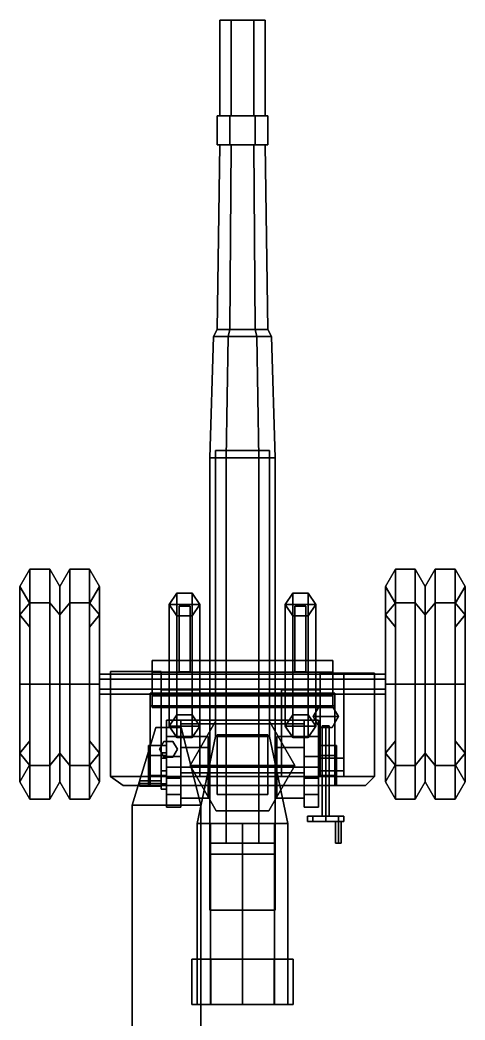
# Model space of a CAD drawing. Header units: millimetres. Extents: x -1.23 to 7, y -4.76 to 3.89.
# Drawn here: x -1.23 to 1.23, y -1.64 to 3.89 of the extents above; entities that cross this region are included whole.
import ezdxf

# ---------------------------------------------------------------- set-up
doc = ezdxf.new("R2010")
doc.units = ezdxf.units.MM
for name, color, linetype in [('gun', 1, 'Continuous'), ('shield', 4, 'Continuous'), ('sleeve', 5, 'Continuous'), ('support', 6, 'Continuous'), ('turret', 3, 'Continuous'), ('wheels', 2, 'Continuous')]:
    doc.layers.add(name, color=color, linetype=linetype)

msp = doc.modelspace()

# ---------------------------------------------------------------- linework, layer by layer
for points in [[(-0.3625, 0.7222, 0.9754), (-0.405, 0.6596, 0.9368), (-0.405, -0.0129, 2.0259), (-0.3625, 0.0498, 2.0646)], [(-0.3625, 0.7222, 0.9754), (-0.2775, 0.7222, 0.9754), (-0.235, 0.6596, 0.9368), (-0.405, 0.6596, 0.9368)], [(-0.2775, 0.7222, 0.9754), (-0.3625, 0.7222, 0.9754), (-0.3625, 0.0498, 2.0646), (-0.2775, 0.0498, 2.0646)], [(-0.235, 0.6596, 0.9368), (-0.2775, 0.7222, 0.9754), (-0.2775, 0.0498, 2.0646), (-0.235, -0.0129, 2.0259)], [(0.2775, 0.7222, 0.9754), (0.235, 0.6596, 0.9368), (0.235, -0.0129, 2.0259), (0.2775, 0.0498, 2.0646)], [(0.2775, 0.7222, 0.9754), (0.3625, 0.7222, 0.9754), (0.405, 0.6596, 0.9368), (0.235, 0.6596, 0.9368)], [(0.3625, 0.7222, 0.9754), (0.2775, 0.7222, 0.9754), (0.2775, 0.0498, 2.0646), (0.3625, 0.0498, 2.0646)], [(0.405, 0.6596, 0.9368), (0.3625, 0.7222, 0.9754), (0.3625, 0.0498, 2.0646), (0.405, -0.0129, 2.0259)], [(-0.405, 0.6596, 0.9368), (-0.3625, 0.5969, 0.8981), (-0.3625, -0.0755, 1.9873), (-0.405, -0.0129, 2.0259)], [(-0.405, 0.6596, 0.9368), (-0.235, 0.6596, 0.9368), (-0.2775, 0.5969, 0.8981), (-0.3625, 0.5969, 0.8981)], [(-0.29, 0.65, 0.93), (-0.29, 0.65, 0.83), (-0.35, 0.65, 0.83), (-0.35, 0.65, 0.93)], [(-0.35, 0.65, 0.83), (-0.35, 0.35, 0.65), (-0.35, 0.29, 0.76), (-0.35, 0.65, 0.93)], [(-0.29, 0.65, 0.83), (-0.29, 0.35, 0.65), (-0.35, 0.35, 0.65), (-0.35, 0.65, 0.83)], [(-0.35, 0.65, 0.93), (-0.35, 0.29, 0.76), (-0.29, 0.29, 0.76), (-0.29, 0.65, 0.93)], [(-0.29, 0.29, 0.76), (-0.29, 0.35, 0.65), (-0.29, 0.65, 0.83), (-0.29, 0.65, 0.93)], [(-0.2775, 0.5969, 0.8981), (-0.235, 0.6596, 0.9368), (-0.235, -0.0129, 2.0259), (-0.2775, -0.0755, 1.9873)], [(0.235, 0.6596, 0.9368), (0.2775, 0.5969, 0.8981), (0.2775, -0.0755, 1.9873), (0.235, -0.0129, 2.0259)], [(0.235, 0.6596, 0.9368), (0.405, 0.6596, 0.9368), (0.3625, 0.5969, 0.8981), (0.2775, 0.5969, 0.8981)], [(0.29, 0.65, 0.93), (0.29, 0.29, 0.76), (0.35, 0.29, 0.76), (0.35, 0.65, 0.93)], [(0.35, 0.65, 0.93), (0.35, 0.65, 0.83), (0.29, 0.65, 0.83), (0.29, 0.65, 0.93)], [(0.29, 0.65, 0.83), (0.29, 0.35, 0.65), (0.29, 0.29, 0.76), (0.29, 0.65, 0.93)], [(0.35, 0.65, 0.83), (0.35, 0.35, 0.65), (0.29, 0.35, 0.65), (0.29, 0.65, 0.83)], [(0.35, 0.29, 0.76), (0.35, 0.35, 0.65), (0.35, 0.65, 0.83), (0.35, 0.65, 0.93)], [(0.3625, 0.5969, 0.8981), (0.405, 0.6596, 0.9368), (0.405, -0.0129, 2.0259), (0.3625, -0.0755, 1.9873)], [(-0.3625, 0.5969, 0.8981), (-0.2775, 0.5969, 0.8981), (-0.2775, -0.0755, 1.9873), (-0.3625, -0.0755, 1.9873)], [(0.2775, 0.5969, 0.8981), (0.3625, 0.5969, 0.8981), (0.3625, -0.0755, 1.9873), (0.2775, -0.0755, 1.9873)], [(0.5, 0.285, 0.7626), (0.5, 0.35, 0.65), (-0.5, 0.35, 0.65), (-0.5, 0.285, 0.7626)], [(0.5, 0.35, 0.65), (0.5, 0.285, 0.5374), (-0.5, 0.285, 0.5374), (-0.5, 0.35, 0.65)], [(-0.5, 0.155, 0.7626), (-0.5, 0.285, 0.7626), (-0.5, 0.35, 0.65), (-0.5, 0.09, 0.65)], [(-0.5, 0.09, 0.65), (-0.5, 0.35, 0.65), (-0.5, 0.285, 0.5374), (-0.5, 0.155, 0.5374)], [(0.5, 0.09, 0.65), (0.5, 0.35, 0.65), (0.5, 0.285, 0.7626), (0.5, 0.155, 0.7626)], [(0.5, 0.155, 0.5374), (0.5, 0.285, 0.5374), (0.5, 0.35, 0.65), (0.5, 0.09, 0.65)], [(0.5, 0.155, 0.7626), (0.5, 0.285, 0.7626), (-0.5, 0.285, 0.7626), (-0.5, 0.155, 0.7626)], [(0.5, 0.285, 0.5374), (0.5, 0.155, 0.5374), (-0.5, 0.155, 0.5374), (-0.5, 0.285, 0.5374)], [(-0.51, 0.17, 0.51), (-0.51, -0.34, 0.51), (-0.51, -0.34, 0.64), (-0.51, 0.1, 0.64)], [(0.51, 0.1, 0.64), (0.51, 0.17, 0.51), (-0.51, 0.17, 0.51), (-0.51, 0.1, 0.64)], [(0.51, 0.17, 0.51), (0.51, -0.34, 0.51), (-0.51, -0.34, 0.51), (-0.51, 0.17, 0.51)], [(0.51, -0.34, 0.64), (0.51, -0.34, 0.51), (0.51, 0.17, 0.51), (0.51, 0.1, 0.64)], [(0.5, 0.09, 0.65), (0.5, 0.155, 0.7626), (-0.5, 0.155, 0.7626), (-0.5, 0.09, 0.65)], [(0.5, 0.155, 0.5374), (0.5, 0.09, 0.65), (-0.5, 0.09, 0.65), (-0.5, 0.155, 0.5374)], [(-0.51, 0.1, 0.64), (-0.51, -0.34, 0.64), (0.51, -0.34, 0.64), (0.51, 0.1, 0.64)], [(0.425, 0.1006, 0.64), (0.39, 0.04, 0.64), (0.39, 0.04, 1.22), (0.425, 0.1006, 1.22)], [(0.39, 0.04, 1.22), (0.53, 0.04, 1.22), (0.495, 0.1006, 1.22), (0.425, 0.1006, 1.22)], [(0.495, 0.1006, 0.64), (0.425, 0.1006, 0.64), (0.425, 0.1006, 1.22), (0.495, 0.1006, 1.22)], [(0.53, 0.04, 0.64), (0.495, 0.1006, 0.64), (0.495, 0.1006, 1.22), (0.53, 0.04, 1.22)], [(0.53, 0.04, 0.64), (0.51, 0.0746, 0.64), (0.51, 0.0054, 0.64)], [(-0.405, -0.0129, 2.0259), (-0.235, -0.0129, 2.0259), (-0.2775, 0.0498, 2.0646), (-0.3625, 0.0498, 2.0646)], [(0.235, -0.0129, 2.0259), (0.405, -0.0129, 2.0259), (0.3625, 0.0498, 2.0646), (0.2775, 0.0498, 2.0646)], [(0.39, 0.04, 0.64), (0.425, -0.0206, 0.64), (0.425, -0.0206, 1.22), (0.39, 0.04, 1.22)], [(0.425, -0.0206, 1.22), (0.495, -0.0206, 1.22), (0.53, 0.04, 1.22), (0.39, 0.04, 1.22)], [(0.495, -0.0206, 0.64), (0.53, 0.04, 0.64), (0.53, 0.04, 1.22), (0.495, -0.0206, 1.22)], [(-0.3625, -0.0755, 1.9873), (-0.2775, -0.0755, 1.9873), (-0.235, -0.0129, 2.0259), (-0.405, -0.0129, 2.0259)], [(0.2775, -0.0755, 1.9873), (0.3625, -0.0755, 1.9873), (0.405, -0.0129, 2.0259), (0.235, -0.0129, 2.0259)], [(0.425, -0.0206, 0.64), (0.495, -0.0206, 0.64), (0.495, -0.0206, 1.22), (0.425, -0.0206, 1.22)], [(0.46, -0.01, 1.17), (0.44, -0.01, 1.15), (0.44, -0.51, 1.15), (0.46, -0.51, 1.17)], [(0.44, -0.01, 1.15), (0.46, -0.01, 1.13), (0.46, -0.51, 1.13), (0.44, -0.51, 1.15)], [(0.48, -0.01, 1.15), (0.46, -0.01, 1.17), (0.46, -0.51, 1.17), (0.48, -0.51, 1.15)], [(0.46, -0.01, 1.13), (0.48, -0.01, 1.15), (0.48, -0.51, 1.15), (0.46, -0.51, 1.13)], [(0.14, -0.06, 0.8), (0.14, -0.06, 0.64), (-0.14, -0.06, 0.64), (-0.14, -0.06, 0.8)], [(-0.14, -0.06, 0.64), (-0.14, -0.39, 0.64), (-0.14, -0.39, 0.8), (-0.14, -0.06, 0.8)], [(0.14, -0.06, 0.64), (0.14, -0.39, 0.64), (-0.14, -0.39, 0.64), (-0.14, -0.06, 0.64)], [(-0.14, -0.06, 0.8), (-0.14, -0.39, 0.8), (0.14, -0.39, 0.8), (0.14, -0.06, 0.8)], [(0.14, -0.39, 0.8), (0.14, -0.39, 0.64), (0.14, -0.06, 0.64), (0.14, -0.06, 0.8)], [(-0.42, -0.1893, 1.2207), (-0.42, -0.16, 1.15), (-0.45, -0.16, 1.15), (-0.45, -0.1893, 1.2207)], [(-0.42, -0.16, 1.15), (-0.42, -0.1893, 1.0793), (-0.45, -0.1893, 1.0793), (-0.45, -0.16, 1.15)], [(-0.45, -0.26, 1.25), (-0.45, -0.1893, 1.2207), (-0.45, -0.16, 1.15), (-0.45, -0.3307, 1.2207)], [(-0.45, -0.3307, 1.2207), (-0.45, -0.16, 1.15), (-0.45, -0.1893, 1.0793), (-0.45, -0.36, 1.15)], [(-0.42, -0.26, 1.25), (-0.42, -0.1893, 1.2207), (-0.45, -0.1893, 1.2207), (-0.45, -0.26, 1.25)], [(-0.42, -0.1893, 1.0793), (-0.42, -0.26, 1.05), (-0.45, -0.26, 1.05), (-0.45, -0.1893, 1.0793)], [(-0.45, -0.36, 1.15), (-0.45, -0.1893, 1.0793), (-0.45, -0.26, 1.05), (-0.45, -0.3307, 1.0793)], [(-0.42, -0.3307, 1.2207), (-0.42, -0.26, 1.25), (-0.45, -0.26, 1.25), (-0.45, -0.3307, 1.2207)], [(-0.42, -0.26, 1.05), (-0.42, -0.3307, 1.0793), (-0.45, -0.3307, 1.0793), (-0.45, -0.26, 1.05)], [(-0.45, -0.33, 1.165), (-0.45, -0.315, 1.15), (-0.57, -0.315, 1.15), (-0.57, -0.33, 1.165)], [(-0.45, -0.315, 1.15), (-0.45, -0.33, 1.135), (-0.57, -0.33, 1.135), (-0.57, -0.315, 1.15)], [(-0.57, -0.345, 1.15), (-0.57, -0.33, 1.165), (-0.57, -0.315, 1.15), (-0.57, -0.33, 1.135)], [(-0.45, -0.345, 1.15), (-0.45, -0.33, 1.165), (-0.57, -0.33, 1.165), (-0.57, -0.345, 1.15)], [(-0.45, -0.33, 1.135), (-0.45, -0.345, 1.15), (-0.57, -0.345, 1.15), (-0.57, -0.33, 1.135)], [(-0.42, -0.36, 1.15), (-0.42, -0.3307, 1.2207), (-0.45, -0.3307, 1.2207), (-0.45, -0.36, 1.15)], [(-0.42, -0.3307, 1.0793), (-0.42, -0.36, 1.15), (-0.45, -0.36, 1.15), (-0.45, -0.3307, 1.0793)], [(-0.51, -0.34, 0.64), (-0.51, -0.34, 0.51), (0.51, -0.34, 0.51), (0.51, -0.34, 0.64)], [(-0.14, -0.39, 0.8), (-0.14, -0.39, 0.64), (0.14, -0.39, 0.64), (0.14, -0.39, 0.8)], [(0.36, -0.51, 1.15), (0.3893, -0.51, 1.0793), (0.3893, -0.54, 1.0793), (0.36, -0.54, 1.15)], [(0.3893, -0.51, 1.2207), (0.36, -0.51, 1.15), (0.36, -0.54, 1.15), (0.3893, -0.54, 1.2207)], [(0.5307, -0.54, 1.2207), (0.36, -0.54, 1.15), (0.3893, -0.54, 1.0793), (0.56, -0.54, 1.15)], [(0.46, -0.54, 1.25), (0.3893, -0.54, 1.2207), (0.36, -0.54, 1.15), (0.5307, -0.54, 1.2207)], [(0.3893, -0.51, 1.0793), (0.46, -0.51, 1.05), (0.46, -0.54, 1.05), (0.3893, -0.54, 1.0793)], [(0.46, -0.51, 1.25), (0.3893, -0.51, 1.2207), (0.3893, -0.54, 1.2207), (0.46, -0.54, 1.25)], [(0.56, -0.54, 1.15), (0.3893, -0.54, 1.0793), (0.46, -0.54, 1.05), (0.5307, -0.54, 1.0793)], [(0.46, -0.51, 1.05), (0.5307, -0.51, 1.0793), (0.5307, -0.54, 1.0793), (0.46, -0.54, 1.05)], [(0.5307, -0.51, 1.2207), (0.46, -0.51, 1.25), (0.46, -0.54, 1.25), (0.5307, -0.54, 1.2207)], [(0.515, -0.54, 1.15), (0.53, -0.54, 1.135), (0.53, -0.66, 1.135), (0.515, -0.66, 1.15)], [(0.53, -0.54, 1.165), (0.515, -0.54, 1.15), (0.515, -0.66, 1.15), (0.53, -0.66, 1.165)], [(0.53, -0.54, 1.135), (0.545, -0.54, 1.15), (0.545, -0.66, 1.15), (0.53, -0.66, 1.135)], [(0.545, -0.54, 1.15), (0.53, -0.54, 1.165), (0.53, -0.66, 1.165), (0.545, -0.66, 1.15)], [(0.5307, -0.51, 1.0793), (0.56, -0.51, 1.15), (0.56, -0.54, 1.15), (0.5307, -0.54, 1.0793)], [(0.56, -0.51, 1.15), (0.5307, -0.51, 1.2207), (0.5307, -0.54, 1.2207), (0.56, -0.54, 1.15)], [(0.545, -0.66, 1.15), (0.53, -0.66, 1.165), (0.515, -0.66, 1.15), (0.53, -0.66, 1.135)]]:
    msp.add_3dface(points)
at = {"layer": 'gun'}
for points in [[(-0.0625, 3.89, 1.6383), (-0.125, 3.89, 1.53), (-0.125, 3.36, 1.53), (-0.0625, 3.36, 1.6383)], [(-0.125, 3.89, 1.53), (-0.0625, 3.89, 1.4217), (-0.0625, 3.36, 1.4217), (-0.125, 3.36, 1.53)], [(-0.0625, 3.89, 1.6383), (-0.125, 3.89, 1.53), (-0.125, 3.36, 1.53), (-0.0625, 3.36, 1.6383)], [(-0.125, 3.89, 1.53), (-0.0625, 3.89, 1.4217), (-0.0625, 3.36, 1.4217), (-0.125, 3.36, 1.53)], [(-0.125, 3.89, 1.53), (-0.0625, 3.89, 1.6383), (-0.0625, 3.36, 1.6383), (-0.125, 3.36, 1.53)], [(-0.0625, 3.89, 1.4217), (-0.125, 3.89, 1.53), (-0.125, 3.36, 1.53), (-0.0625, 3.36, 1.4217)], [(0.0625, 3.89, 1.6383), (-0.0625, 3.89, 1.6383), (-0.0625, 3.36, 1.6383), (0.0625, 3.36, 1.6383)], [(-0.0625, 3.89, 1.4217), (0.0625, 3.89, 1.4217), (0.0625, 3.36, 1.4217), (-0.0625, 3.36, 1.4217)], [(-0.0625, 3.89, 1.4217), (0.0625, 3.89, 1.4217), (0.0625, 3.36, 1.4217), (-0.0625, 3.36, 1.4217)], [(0.0625, 3.89, 1.6383), (-0.0625, 3.89, 1.6383), (-0.0625, 3.36, 1.6383), (0.0625, 3.36, 1.6383)], [(0.0625, 3.89, 1.4217), (-0.0625, 3.89, 1.4217), (-0.0625, 3.36, 1.4217), (0.0625, 3.36, 1.4217)], [(-0.0625, 3.89, 1.6383), (0.0625, 3.89, 1.6383), (0.0625, 3.36, 1.6383), (-0.0625, 3.36, 1.6383)], [(0.125, 3.89, 1.53), (0.0625, 3.89, 1.6383), (0.0625, 3.36, 1.6383), (0.125, 3.36, 1.53)], [(0.0625, 3.89, 1.4217), (0.125, 3.89, 1.53), (0.125, 3.36, 1.53), (0.0625, 3.36, 1.4217)], [(0.125, 3.89, 1.53), (0.0625, 3.89, 1.6383), (0.0625, 3.36, 1.6383), (0.125, 3.36, 1.53)], [(0.0625, 3.89, 1.4217), (0.125, 3.89, 1.53), (0.125, 3.36, 1.53), (0.0625, 3.36, 1.4217)], [(0.0625, 3.89, 1.6383), (0.125, 3.89, 1.53), (0.125, 3.36, 1.53), (0.0625, 3.36, 1.6383)], [(0.125, 3.89, 1.53), (0.0625, 3.89, 1.4217), (0.0625, 3.36, 1.4217), (0.125, 3.36, 1.53)], [(-0.07, 3.36, 1.6512), (-0.14, 3.36, 1.53), (-0.14, 3.2, 1.53), (-0.07, 3.2, 1.6512)], [(-0.14, 3.36, 1.53), (-0.07, 3.36, 1.4088), (-0.07, 3.2, 1.4088), (-0.14, 3.2, 1.53)], [(0.14, 3.36, 1.53), (-0.14, 3.36, 1.53), (-0.07, 3.36, 1.6512), (0.07, 3.36, 1.6512)], [(0.07, 3.36, 1.4088), (-0.07, 3.36, 1.4088), (-0.14, 3.36, 1.53), (0.14, 3.36, 1.53)], [(0.07, 3.36, 1.6512), (-0.07, 3.36, 1.6512), (-0.07, 3.2, 1.6512), (0.07, 3.2, 1.6512)], [(-0.07, 3.36, 1.4088), (0.07, 3.36, 1.4088), (0.07, 3.2, 1.4088), (-0.07, 3.2, 1.4088)], [(0.14, 3.36, 1.53), (0.07, 3.36, 1.6512), (0.07, 3.2, 1.6512), (0.14, 3.2, 1.53)], [(0.07, 3.36, 1.4088), (0.14, 3.36, 1.53), (0.14, 3.2, 1.53), (0.07, 3.2, 1.4088)], [(-0.0625, 3.2, 1.6383), (-0.125, 3.2, 1.53), (-0.14, 2.18, 1.53), (-0.07, 2.18, 1.6512)], [(-0.125, 3.2, 1.53), (-0.0625, 3.2, 1.4217), (-0.07, 2.18, 1.4088), (-0.14, 2.18, 1.53)], [(0.07, 3.2, 1.6512), (-0.07, 3.2, 1.6512), (-0.14, 3.2, 1.53), (0.14, 3.2, 1.53)], [(0.14, 3.2, 1.53), (-0.14, 3.2, 1.53), (-0.07, 3.2, 1.4088), (0.07, 3.2, 1.4088)], [(0.0625, 3.2, 1.6383), (-0.0625, 3.2, 1.6383), (-0.07, 2.18, 1.6512), (0.07, 2.18, 1.6512)], [(-0.0625, 3.2, 1.4217), (0.0625, 3.2, 1.4217), (0.07, 2.18, 1.4088), (-0.07, 2.18, 1.4088)], [(0.125, 3.2, 1.53), (0.0625, 3.2, 1.6383), (0.07, 2.18, 1.6512), (0.14, 2.18, 1.53)], [(0.0625, 3.2, 1.4217), (0.125, 3.2, 1.53), (0.14, 2.18, 1.53), (0.07, 2.18, 1.4088)], [(-0.07, 2.18, 1.6512), (-0.14, 2.18, 1.53), (-0.16, 2.14, 1.53), (-0.08, 2.14, 1.6686)], [(-0.14, 2.18, 1.53), (-0.07, 2.18, 1.4088), (-0.08, 2.14, 1.3914), (-0.16, 2.14, 1.53)], [(0.07, 2.18, 1.6512), (-0.07, 2.18, 1.6512), (-0.08, 2.14, 1.6686), (0.08, 2.14, 1.6686)], [(-0.07, 2.18, 1.4088), (0.07, 2.18, 1.4088), (0.08, 2.14, 1.3914), (-0.08, 2.14, 1.3914)], [(0.14, 2.18, 1.53), (0.07, 2.18, 1.6512), (0.08, 2.14, 1.6686), (0.16, 2.14, 1.53)], [(0.07, 2.18, 1.4088), (0.14, 2.18, 1.53), (0.16, 2.14, 1.53), (0.08, 2.14, 1.3914)], [(-0.08, 2.14, 1.6686), (-0.16, 2.14, 1.53), (-0.18, 1.47, 1.53), (-0.09, 1.47, 1.6859)], [(-0.16, 2.14, 1.53), (-0.08, 2.14, 1.3914), (-0.09, 1.47, 1.3741), (-0.18, 1.47, 1.53)], [(0.08, 2.14, 1.6686), (-0.08, 2.14, 1.6686), (-0.09, 1.47, 1.6859), (0.09, 1.47, 1.6859)], [(-0.08, 2.14, 1.3914), (0.08, 2.14, 1.3914), (0.09, 1.47, 1.3741), (-0.09, 1.47, 1.3741)], [(0.16, 2.14, 1.53), (0.08, 2.14, 1.6686), (0.09, 1.47, 1.6859), (0.18, 1.47, 1.53)], [(0.08, 2.14, 1.3914), (0.16, 2.14, 1.53), (0.18, 1.47, 1.53), (0.09, 1.47, 1.3741)], [(-0.09, 1.47, 1.6859), (-0.18, 1.47, 1.53), (-0.18, -0.66, 1.53), (-0.09, -0.66, 1.6859)], [(-0.18, 1.47, 1.53), (-0.09, 1.47, 1.3741), (-0.09, -0.66, 1.3741), (-0.18, -0.66, 1.53)], [(0.09, 1.47, 1.6859), (-0.09, 1.47, 1.6859), (-0.09, -0.66, 1.6859), (0.09, -0.66, 1.6859)], [(-0.09, 1.47, 1.3741), (0.09, 1.47, 1.3741), (0.09, -0.66, 1.3741), (-0.09, -0.66, 1.3741)], [(0.18, 1.47, 1.53), (0.09, 1.47, 1.6859), (0.09, -0.66, 1.6859), (0.18, -0.66, 1.53)], [(0.09, 1.47, 1.3741), (0.18, 1.47, 1.53), (0.18, -0.66, 1.53), (0.09, -0.66, 1.3741)], [(-0.18, -0.66, 1.32), (-0.18, -0.72, 1.32), (-0.18, -0.72, 1.78), (-0.18, -0.66, 1.69)], [(0.18, -0.66, 1.69), (0.18, -0.66, 1.32), (-0.18, -0.66, 1.32), (-0.18, -0.66, 1.69)], [(0.18, -0.66, 1.32), (0.18, -0.72, 1.32), (-0.18, -0.72, 1.32), (-0.18, -0.66, 1.32)], [(-0.18, -0.66, 1.69), (-0.18, -0.72, 1.78), (0.18, -0.72, 1.78), (0.18, -0.66, 1.69)], [(0.18, -0.72, 1.78), (0.18, -0.72, 1.32), (0.18, -0.66, 1.32), (0.18, -0.66, 1.69)], [(-0.18, -0.72, 1.32), (-0.18, -1.03, 1.32), (-0.18, -1.03, 1.78), (-0.18, -0.72, 1.78)], [(-0.18, -0.72, 1.78), (-0.18, -1.03, 1.78), (0.18, -1.03, 1.78), (0.18, -0.72, 1.78)], [(0.18, -0.72, 1.32), (0.18, -1.03, 1.32), (-0.18, -1.03, 1.32), (-0.18, -0.72, 1.32)], [(0.18, -1.03, 1.78), (0.18, -1.03, 1.32), (0.18, -0.72, 1.32), (0.18, -0.72, 1.78)], [(-0.18, -1.03, 1.78), (-0.18, -1.03, 1.32), (0.18, -1.03, 1.32), (0.18, -1.03, 1.78)]]:
    msp.add_3dface(points, dxfattribs=at)
at = {"layer": 'shield'}
for points in [[(-0.45, -0.29, 1.93), (-0.73, -0.29, 1.93), (-0.73, 0.29, 0.94), (-0.45, 0.29, 0.94)], [(-0.45, 0.29, 0.94), (-0.73, 0.29, 0.94), (-0.73, -0.29, 1.93), (-0.45, -0.29, 1.93)], [(0.56, -0.1901, 1.7599), (0.43, -0.1901, 1.7599), (0.43, 0.28, 0.96), (0.56, 0.28, 0.96)], [(0.56, 0.28, 0.96), (0.43, 0.28, 0.96), (0.43, -0.1901, 1.7599), (0.56, -0.1901, 1.7599)], [(0.73, -0.29, 1.93), (0.56, -0.29, 1.93), (0.56, 0.28, 0.96), (0.73, 0.28, 0.96)], [(0.73, 0.28, 0.96), (0.56, 0.28, 0.96), (0.56, -0.29, 1.93), (0.73, -0.29, 1.93)], [(-0.235, 0.1877, 1.115), (-0.45, 0.1873, 1.1154), (-0.45, -0.29, 1.93), (-0.235, -0.29, 1.93)], [(-0.235, -0.29, 1.93), (-0.45, -0.29, 1.93), (-0.45, 0.1873, 1.1154), (-0.235, 0.1877, 1.115)], [(0.43, -0.29, 1.93), (0.215, -0.29, 1.93), (0.215, 0.1873, 1.1154), (0.43, 0.1885, 1.1157)], [(0.43, 0.1885, 1.1157), (0.215, 0.1873, 1.1154), (0.215, -0.29, 1.93), (0.43, -0.29, 1.93)], [(0.215, -0.2382, 1.8416), (-0.235, -0.2381, 1.8414), (-0.235, -0.29, 1.93), (0.215, -0.29, 1.93)], [(0.215, -0.29, 1.93), (-0.235, -0.29, 1.93), (-0.235, -0.2381, 1.8414), (0.215, -0.2382, 1.8416)], [(0.56, -0.2604, 1.8797), (0.43, -0.2604, 1.8797), (0.43, -0.29, 1.93), (0.56, -0.29, 1.93)], [(0.56, -0.29, 1.93), (0.43, -0.29, 1.93), (0.43, -0.2604, 1.8797), (0.56, -0.2604, 1.8797)], [(0.68, -0.34, 2.02), (-0.66, -0.34, 2.02), (-0.73, -0.29, 1.93), (0.73, -0.29, 1.93)], [(0.73, -0.29, 1.93), (-0.73, -0.29, 1.93), (-0.66, -0.34, 2.02), (0.68, -0.34, 2.02)]]:
    msp.add_3dface(points, dxfattribs=at)
at = {"layer": 'sleeve'}
for points in [[(-0.15, 1.51, 1.12), (-0.15, -0.07, 1.12), (-0.15, -0.07, 1.35), (-0.15, 1.51, 1.35)], [(0.15, 1.51, 1.35), (0.15, 1.51, 1.12), (-0.15, 1.51, 1.12), (-0.15, 1.51, 1.35)], [(0.15, 1.51, 1.12), (0.15, -0.07, 1.12), (-0.15, -0.07, 1.12), (-0.15, 1.51, 1.12)], [(-0.15, 1.51, 1.35), (-0.15, -0.07, 1.35), (0.15, -0.07, 1.35), (0.15, 1.51, 1.35)], [(0.15, -0.07, 1.35), (0.15, -0.07, 1.12), (0.15, 1.51, 1.12), (0.15, 1.51, 1.35)], [(-0.19, -0.13, 1.59), (-0.19, -0.07, 1.26), (-0.34, -0.07, 1.26), (-0.34, -0.13, 1.59)], [(-0.34, -0.07, 1.26), (-0.34, -0.41, 1.26), (-0.34, -0.41, 1.59), (-0.34, -0.13, 1.59)], [(-0.19, -0.07, 1.26), (-0.19, -0.41, 1.26), (-0.34, -0.41, 1.26), (-0.34, -0.07, 1.26)], [(-0.15, -0.07, 1.12), (-0.25, -0.55, 1.12), (-0.25, -0.55, 1.35), (-0.15, -0.07, 1.35)], [(0.15, -0.07, 1.12), (0.25, -0.55, 1.12), (-0.25, -0.55, 1.12), (-0.15, -0.07, 1.12)], [(-0.15, -0.07, 1.35), (-0.25, -0.55, 1.35), (0.25, -0.55, 1.35), (0.15, -0.07, 1.35)], [(-0.19, -0.41, 1.59), (-0.19, -0.41, 1.26), (-0.19, -0.07, 1.26), (-0.19, -0.13, 1.59)], [(0.25, -0.55, 1.35), (0.25, -0.55, 1.12), (0.15, -0.07, 1.12), (0.15, -0.07, 1.35)], [(0.34, -0.07, 1.26), (0.34, -0.41, 1.26), (0.19, -0.41, 1.26), (0.19, -0.07, 1.26)], [(0.34, -0.13, 1.59), (0.34, -0.07, 1.26), (0.19, -0.07, 1.26), (0.19, -0.13, 1.59)], [(0.19, -0.07, 1.26), (0.19, -0.41, 1.26), (0.19, -0.41, 1.59), (0.19, -0.13, 1.59)], [(0.34, -0.41, 1.59), (0.34, -0.41, 1.26), (0.34, -0.07, 1.26), (0.34, -0.13, 1.59)], [(-0.42, -0.175, 1.5553), (-0.42, -0.12, 1.46), (-0.52, -0.12, 1.46), (-0.52, -0.175, 1.5553)], [(-0.42, -0.12, 1.46), (-0.42, -0.175, 1.3647), (-0.52, -0.175, 1.3647), (-0.52, -0.12, 1.46)], [(-0.52, -0.285, 1.5553), (-0.52, -0.175, 1.5553), (-0.52, -0.12, 1.46), (-0.52, -0.34, 1.46)], [(-0.52, -0.34, 1.46), (-0.52, -0.12, 1.46), (-0.52, -0.175, 1.3647), (-0.52, -0.285, 1.3647)], [(-0.34, -0.13, 1.59), (-0.34, -0.41, 1.59), (-0.19, -0.41, 1.59), (-0.19, -0.13, 1.59)], [(0.19, -0.13, 1.59), (0.19, -0.41, 1.59), (0.34, -0.41, 1.59), (0.34, -0.13, 1.59)], [(0.42, -0.175, 1.3647), (0.42, -0.12, 1.46), (0.52, -0.12, 1.46), (0.52, -0.175, 1.3647)], [(0.42, -0.12, 1.46), (0.42, -0.175, 1.5553), (0.52, -0.175, 1.5553), (0.52, -0.12, 1.46)], [(0.52, -0.12, 1.46), (0.52, -0.34, 1.46), (0.52, -0.285, 1.3647), (0.52, -0.175, 1.3647)], [(0.52, -0.175, 1.5553), (0.52, -0.285, 1.5553), (0.52, -0.34, 1.46), (0.52, -0.12, 1.46)], [(-0.42, -0.285, 1.5553), (-0.42, -0.175, 1.5553), (-0.52, -0.175, 1.5553), (-0.52, -0.285, 1.5553)], [(-0.42, -0.175, 1.3647), (-0.42, -0.285, 1.3647), (-0.52, -0.285, 1.3647), (-0.52, -0.175, 1.3647)], [(0.42, -0.285, 1.3647), (0.42, -0.175, 1.3647), (0.52, -0.175, 1.3647), (0.52, -0.285, 1.3647)], [(0.42, -0.175, 1.5553), (0.42, -0.285, 1.5553), (0.52, -0.285, 1.5553), (0.52, -0.175, 1.5553)], [(-0.42, -0.34, 1.46), (-0.42, -0.285, 1.5553), (-0.52, -0.285, 1.5553), (-0.52, -0.34, 1.46)], [(-0.42, -0.285, 1.3647), (-0.42, -0.34, 1.46), (-0.52, -0.34, 1.46), (-0.52, -0.285, 1.3647)], [(0.42, -0.34, 1.46), (0.42, -0.285, 1.3647), (0.52, -0.285, 1.3647), (0.52, -0.34, 1.46)], [(0.42, -0.285, 1.5553), (0.42, -0.34, 1.46), (0.52, -0.34, 1.46), (0.52, -0.285, 1.5553)], [(-0.34, -0.41, 1.59), (-0.34, -0.41, 1.26), (-0.19, -0.41, 1.26), (-0.19, -0.41, 1.59)], [(0.19, -0.41, 1.59), (0.19, -0.41, 1.26), (0.34, -0.41, 1.26), (0.34, -0.41, 1.59)], [(-0.25, -0.55, 1.35), (-0.25, -0.55, 1.12), (0.25, -0.55, 1.12), (0.25, -0.55, 1.35)], [(-0.25, -0.55, 1.35), (-0.1768, -0.55, 1.2032), (-0.1768, -1.55, 1.2032), (-0.25, -1.55, 1.35)], [(-0.1768, -0.55, 1.2032), (-0.25, -0.55, 1.35), (-0.25, -1.55, 1.35), (-0.1768, -1.55, 1.2032)], [(-0.1768, -0.55, 1.2032), (0, -0.55, 1.13), (0, -1.55, 1.13), (-0.1768, -1.55, 1.2032)], [(0, -0.55, 1.13), (-0.1768, -0.55, 1.2032), (-0.1768, -1.55, 1.2032), (0, -1.55, 1.13)], [(0, -0.55, 1.13), (0.1768, -0.55, 1.2032), (0.1768, -1.55, 1.2032), (0, -1.55, 1.13)], [(0.1768, -0.55, 1.2032), (0, -0.55, 1.13), (0, -1.55, 1.13), (0.1768, -1.55, 1.2032)], [(0.1768, -0.55, 1.2032), (0.25, -0.55, 1.35), (0.25, -1.55, 1.35), (0.1768, -1.55, 1.2032)], [(0.25, -0.55, 1.35), (0.1768, -0.55, 1.2032), (0.1768, -1.55, 1.2032), (0.25, -1.55, 1.35)], [(-0.28, -1.3, 1.07), (-0.28, -1.55, 1.07), (-0.28, -1.55, 1.35), (-0.28, -1.3, 1.35)], [(-0.25, -1.3, 1.35), (-0.25, -1.3, 1.07), (-0.28, -1.3, 1.07), (-0.28, -1.3, 1.35)], [(-0.25, -1.3, 1.07), (-0.25, -1.55, 1.07), (-0.28, -1.55, 1.07), (-0.28, -1.3, 1.07)], [(-0.28, -1.3, 1.35), (-0.28, -1.55, 1.35), (-0.25, -1.55, 1.35), (-0.25, -1.3, 1.35)], [(-0.1768, -1.2984, 1.2032), (-0.175, -1.3, 1.07), (-0.25, -1.3, 1.07), (-0.25, -1.3, 1.35)], [(-0.175, -1.3, 1.07), (-0.175, -1.55, 1.07), (-0.25, -1.55, 1.07), (-0.25, -1.3, 1.07)], [(0, -1.3, 1.13), (0, -1.3, 1.07), (-0.175, -1.3, 1.07), (-0.1768, -1.2984, 1.2032)], [(0, -1.3, 1.07), (0, -1.55, 1.07), (-0.175, -1.55, 1.07), (-0.175, -1.3, 1.07)], [(0.1768, -1.2982, 1.2032), (0.175, -1.3, 1.07), (0, -1.3, 1.07), (0, -1.3, 1.13)], [(0, -1.55, 1.07), (0, -1.3, 1.07), (0.175, -1.3, 1.07), (0.175, -1.55, 1.07)], [(0.25, -1.3, 1.35), (0.25, -1.3, 1.07), (0.175, -1.3, 1.07), (0.1768, -1.2982, 1.2032)], [(0.175, -1.55, 1.07), (0.175, -1.3, 1.07), (0.25, -1.3, 1.07), (0.25, -1.55, 1.07)], [(0.25, -1.55, 1.07), (0.25, -1.3, 1.07), (0.28, -1.3, 1.07), (0.28, -1.55, 1.07)], [(0.28, -1.55, 1.35), (0.28, -1.3, 1.35), (0.25, -1.3, 1.35), (0.25, -1.55, 1.35)], [(0.28, -1.3, 1.35), (0.28, -1.3, 1.07), (0.25, -1.3, 1.07), (0.25, -1.3, 1.35)], [(0.28, -1.55, 1.07), (0.28, -1.3, 1.07), (0.28, -1.3, 1.35), (0.28, -1.55, 1.35)], [(-0.28, -1.55, 1.35), (-0.28, -1.55, 1.07), (-0.25, -1.55, 1.07), (-0.25, -1.55, 1.35)], [(-0.25, -1.55, 1.35), (-0.25, -1.55, 1.07), (-0.175, -1.55, 1.07), (-0.1768, -1.55, 1.2032)], [(-0.1768, -1.55, 1.2032), (-0.175, -1.55, 1.07), (0, -1.55, 1.07), (0, -1.55, 1.13)], [(0, -1.55, 1.13), (0, -1.55, 1.07), (0.175, -1.55, 1.07), (0.1768, -1.55, 1.2032)], [(0.1768, -1.55, 1.2032), (0.175, -1.55, 1.07), (0.25, -1.55, 1.07), (0.25, -1.55, 1.35)], [(0.25, -1.55, 1.35), (0.25, -1.55, 1.07), (0.28, -1.55, 1.07), (0.28, -1.55, 1.35)]]:
    msp.add_3dface(points, dxfattribs=at)
at = {"layer": 'support'}
for points in [[(-0.3396, -0.0199, 0.35), (-0.2296, -0.4499, 0.35), (-0.6096, -0.4499, 0.35), (-0.4796, -0.0199, 0.35)], [(-0.6096, -0.4499, 0.45), (-0.2296, -0.4499, 0.45), (-0.3396, -0.0199, 0.45), (-0.4796, -0.0199, 0.45)], [(-0.4796, -0.0199, 0.35), (-0.6096, -0.4499, 0.35), (-0.6096, -0.4499, 0.45), (-0.4796, -0.0199, 0.45)], [(-0.3396, -0.0199, 0.66), (-0.2296, -0.4499, 0.66), (-0.6096, -0.4499, 0.66), (-0.4796, -0.0199, 0.66)], [(-0.6096, -0.4499, 0.76), (-0.2296, -0.4499, 0.76), (-0.3396, -0.0199, 0.76), (-0.4796, -0.0199, 0.76)], [(-0.4796, -0.0199, 0.66), (-0.6096, -0.4499, 0.66), (-0.6096, -0.4499, 0.76), (-0.4796, -0.0199, 0.76)], [(-0.4796, -0.0199, 0.45), (-0.3396, -0.0199, 0.45), (-0.3396, -0.0199, 0.35), (-0.4796, -0.0199, 0.35)], [(-0.4796, -0.0199, 0.76), (-0.3396, -0.0199, 0.76), (-0.3396, -0.0199, 0.66), (-0.4796, -0.0199, 0.66)], [(-0.3396, -0.0199, 0.45), (-0.2296, -0.4499, 0.45), (-0.2296, -0.4499, 0.35), (-0.3396, -0.0199, 0.35)], [(-0.3396, -0.0199, 0.76), (-0.2296, -0.4499, 0.76), (-0.2296, -0.4499, 0.66), (-0.3396, -0.0199, 0.66)], [(-0.4346, -0.0966, 0.45), (-0.4596, -0.1399, 0.45), (-0.4596, -0.1399, 0.66), (-0.4346, -0.0966, 0.66)], [(-0.3846, -0.0966, 0.45), (-0.4346, -0.0966, 0.45), (-0.4346, -0.0966, 0.66), (-0.3846, -0.0966, 0.66)], [(-0.3596, -0.1399, 0.45), (-0.3846, -0.0966, 0.45), (-0.3846, -0.0966, 0.66), (-0.3596, -0.1399, 0.66)], [(-0.4596, -0.1399, 0.45), (-0.4346, -0.1832, 0.45), (-0.4346, -0.1832, 0.66), (-0.4596, -0.1399, 0.66)], [(-0.3846, -0.1832, 0.45), (-0.3596, -0.1399, 0.45), (-0.3596, -0.1399, 0.66), (-0.3846, -0.1832, 0.66)], [(-0.4346, -0.1832, 0.45), (-0.3846, -0.1832, 0.45), (-0.3846, -0.1832, 0.66), (-0.4346, -0.1832, 0.66)], [(-0.6096, -0.4499, 0.35), (-0.6096, -4.1499), (-0.6096, -4.1499, 0.26), (-0.6096, -0.4499, 0.91)], [(-0.2296, -0.4499, 0.35), (-0.2296, -4.1499), (-0.6096, -4.1499), (-0.6096, -0.4499, 0.35)], [(-0.6096, -4.1499, 0.26), (-0.2296, -4.1499, 0.26), (-0.2296, -0.4499, 0.91), (-0.6096, -0.4499, 0.91)], [(-0.6096, -0.4499, 0.91), (-0.2296, -0.4499, 0.91), (-0.2296, -0.4499, 0.35), (-0.6096, -0.4499, 0.35)], [(-0.2296, -0.4499, 0.91), (-0.2296, -4.1499, 0.26), (-0.2296, -4.1499), (-0.2296, -0.4499, 0.35)]]:
    msp.add_3dface(points, dxfattribs=at)
at = {"layer": 'turret'}
for points in [[(-0.34, -0.07, 1.37), (-0.34, 0.02, 0.9), (-0.42, 0.02, 0.9), (-0.42, -0.07, 1.37)], [(-0.34, 0.02, 0.9), (-0.34, -0.24, 0.9), (-0.42, -0.24, 0.9), (-0.42, 0.02, 0.9)], [(-0.42, 0.02, 0.9), (-0.42, -0.24, 0.9), (-0.42, -0.46, 1.37), (-0.42, -0.07, 1.37)], [(-0.34, -0.46, 1.37), (-0.34, -0.24, 0.9), (-0.34, 0.02, 0.9), (-0.34, -0.07, 1.37)], [(0.34, 0, 0.98), (0.34, 0.02, 0.9), (-0.34, 0.02, 0.9), (-0.34, 0, 0.98)], [(0.34, 0.02, 0.9), (0.34, -0.24, 0.9), (-0.34, -0.24, 0.9), (-0.34, 0.02, 0.9)], [(-0.34, 0, 0.98), (-0.34, -0.27, 0.98), (0.34, -0.27, 0.98), (0.34, 0, 0.98)], [(-0.145, 0.0211, 0.8), (-0.29, -0.23, 0.8), (-0.29, -0.23, 0.9), (-0.145, 0.0211, 0.9)], [(-0.29, -0.23, 0.9), (0.29, -0.23, 0.9), (0.145, 0.0211, 0.9), (-0.145, 0.0211, 0.9)], [(-0.145, 0.0211, 0.8), (0.145, 0.0211, 0.8), (0.29, -0.23, 0.8), (-0.29, -0.23, 0.8)], [(0.145, 0.0211, 0.8), (-0.145, 0.0211, 0.8), (-0.145, 0.0211, 0.9), (0.145, 0.0211, 0.9)], [(0.29, -0.23, 0.8), (0.145, 0.0211, 0.8), (0.145, 0.0211, 0.9), (0.29, -0.23, 0.9)], [(0.34, 0.02, 0.9), (0.34, -0.24, 0.9), (0.34, -0.46, 1.37), (0.34, -0.07, 1.37)], [(0.42, 0.02, 0.9), (0.42, -0.24, 0.9), (0.34, -0.24, 0.9), (0.34, 0.02, 0.9)], [(0.42, -0.07, 1.37), (0.42, 0.02, 0.9), (0.34, 0.02, 0.9), (0.34, -0.07, 1.37)], [(0.42, -0.46, 1.37), (0.42, -0.24, 0.9), (0.42, 0.02, 0.9), (0.42, -0.07, 1.37)], [(-0.42, -0.07, 1.37), (-0.42, -0.46, 1.37), (-0.34, -0.46, 1.37), (-0.34, -0.07, 1.37)], [(-0.34, -0.07, 1.46), (-0.34, -0.07, 1.37), (-0.42, -0.07, 1.37), (-0.42, -0.07, 1.46)], [(-0.42, -0.07, 1.37), (-0.42, -0.46, 1.37), (-0.42, -0.39, 1.46), (-0.42, -0.07, 1.46)], [(-0.34, -0.18, 1.61), (-0.34, -0.07, 1.46), (-0.42, -0.07, 1.46), (-0.42, -0.18, 1.61)], [(-0.42, -0.07, 1.46), (-0.42, -0.39, 1.46), (-0.42, -0.3, 1.61), (-0.42, -0.18, 1.61)], [(-0.34, -0.39, 1.46), (-0.34, -0.46, 1.37), (-0.34, -0.07, 1.37), (-0.34, -0.07, 1.46)], [(-0.34, -0.3, 1.61), (-0.34, -0.39, 1.46), (-0.34, -0.07, 1.46), (-0.34, -0.18, 1.61)], [(0.34, -0.07, 1.46), (0.34, -0.39, 1.46), (0.34, -0.3, 1.61), (0.34, -0.18, 1.61)], [(0.42, -0.18, 1.61), (0.42, -0.07, 1.46), (0.34, -0.07, 1.46), (0.34, -0.18, 1.61)], [(0.34, -0.07, 1.37), (0.34, -0.46, 1.37), (0.34, -0.39, 1.46), (0.34, -0.07, 1.46)], [(0.42, -0.07, 1.46), (0.42, -0.07, 1.37), (0.34, -0.07, 1.37), (0.34, -0.07, 1.46)], [(0.42, -0.3, 1.61), (0.42, -0.39, 1.46), (0.42, -0.07, 1.46), (0.42, -0.18, 1.61)], [(0.42, -0.39, 1.46), (0.42, -0.46, 1.37), (0.42, -0.07, 1.37), (0.42, -0.07, 1.46)], [(-0.42, -0.18, 1.61), (-0.42, -0.3, 1.61), (-0.34, -0.3, 1.61), (-0.34, -0.18, 1.61)], [(0.34, -0.18, 1.61), (0.34, -0.3, 1.61), (0.42, -0.3, 1.61), (0.42, -0.18, 1.61)], [(-0.42, -0.46, 1.37), (-0.42, -0.24, 0.9), (-0.34, -0.24, 0.9), (-0.34, -0.46, 1.37)], [(-0.34, -0.27, 0.98), (-0.34, -0.24, 0.9), (0.34, -0.24, 0.9), (0.34, -0.27, 0.98)], [(-0.29, -0.23, 0.8), (-0.145, -0.4811, 0.8), (-0.145, -0.4811, 0.9), (-0.29, -0.23, 0.9)], [(-0.145, -0.4811, 0.9), (0.145, -0.4811, 0.9), (0.29, -0.23, 0.9), (-0.29, -0.23, 0.9)], [(-0.29, -0.23, 0.8), (0.29, -0.23, 0.8), (0.145, -0.4811, 0.8), (-0.145, -0.4811, 0.8)], [(0.145, -0.4811, 0.8), (0.29, -0.23, 0.8), (0.29, -0.23, 0.9), (0.145, -0.4811, 0.9)], [(0.34, -0.46, 1.37), (0.34, -0.24, 0.9), (0.42, -0.24, 0.9), (0.42, -0.46, 1.37)], [(-0.42, -0.3, 1.61), (-0.42, -0.39, 1.46), (-0.34, -0.39, 1.46), (-0.34, -0.3, 1.61)], [(0.34, -0.3, 1.61), (0.34, -0.39, 1.46), (0.42, -0.39, 1.46), (0.42, -0.3, 1.61)], [(-0.42, -0.39, 1.46), (-0.42, -0.46, 1.37), (-0.34, -0.46, 1.37), (-0.34, -0.39, 1.46)], [(0.34, -0.39, 1.46), (0.34, -0.46, 1.37), (0.42, -0.46, 1.37), (0.42, -0.39, 1.46)], [(-0.145, -0.4811, 0.8), (0.145, -0.4811, 0.8), (0.145, -0.4811, 0.9), (-0.145, -0.4811, 0.9)]]:
    msp.add_3dface(points, dxfattribs=at)
at = {"layer": 'wheels'}
for points in [[(-1.175, 0.8553, 0.65), (-1.23, 0.76, 0.65), (-1.23, 0.6018, 1.0318), (-1.175, 0.6692, 1.0992)], [(-1.175, 0.6692, 0.2008), (-1.23, 0.6018, 0.2682), (-1.23, 0.76, 0.65), (-1.175, 0.8553, 0.65)], [(-1.065, 0.8553, 0.65), (-1.175, 0.8553, 0.65), (-1.175, 0.6692, 1.0992), (-1.065, 0.6692, 1.0992)], [(-1.065, 0.6692, 0.2008), (-1.175, 0.6692, 0.2008), (-1.175, 0.8553, 0.65), (-1.065, 0.8553, 0.65)], [(-1.01, 0.76, 0.65), (-1.065, 0.8553, 0.65), (-1.065, 0.6692, 1.0992), (-1.01, 0.6018, 1.0318)], [(-1.01, 0.6018, 0.2682), (-1.065, 0.6692, 0.2008), (-1.065, 0.8553, 0.65), (-1.01, 0.76, 0.65)], [(-0.955, 0.8553, 0.65), (-1.01, 0.76, 0.65), (-1.01, 0.6018, 1.0318), (-0.955, 0.6692, 1.0992)], [(-0.955, 0.6692, 0.2008), (-1.01, 0.6018, 0.2682), (-1.01, 0.76, 0.65), (-0.955, 0.8553, 0.65)], [(-0.845, 0.8553, 0.65), (-0.955, 0.8553, 0.65), (-0.955, 0.6692, 1.0992), (-0.845, 0.6692, 1.0992)], [(-0.845, 0.6692, 0.2008), (-0.955, 0.6692, 0.2008), (-0.955, 0.8553, 0.65), (-0.845, 0.8553, 0.65)], [(-0.79, 0.76, 0.65), (-0.845, 0.8553, 0.65), (-0.845, 0.6692, 1.0992), (-0.79, 0.6018, 1.0318)], [(-0.79, 0.6018, 0.2682), (-0.845, 0.6692, 0.2008), (-0.845, 0.8553, 0.65), (-0.79, 0.76, 0.65)], [(0.845, 0.8553, 0.65), (0.79, 0.76, 0.65), (0.79, 0.6018, 1.0318), (0.845, 0.6692, 1.0992)], [(0.845, 0.6692, 0.2008), (0.79, 0.6018, 0.2682), (0.79, 0.76, 0.65), (0.845, 0.8553, 0.65)], [(0.955, 0.8553, 0.65), (0.845, 0.8553, 0.65), (0.845, 0.6692, 1.0992), (0.955, 0.6692, 1.0992)], [(0.955, 0.6692, 0.2008), (0.845, 0.6692, 0.2008), (0.845, 0.8553, 0.65), (0.955, 0.8553, 0.65)], [(1.01, 0.76, 0.65), (0.955, 0.8553, 0.65), (0.955, 0.6692, 1.0992), (1.01, 0.6018, 1.0318)], [(1.01, 0.6018, 0.2682), (0.955, 0.6692, 0.2008), (0.955, 0.8553, 0.65), (1.01, 0.76, 0.65)], [(1.065, 0.8553, 0.65), (1.01, 0.76, 0.65), (1.01, 0.6018, 1.0318), (1.065, 0.6692, 1.0992)], [(1.065, 0.6692, 0.2008), (1.01, 0.6018, 0.2682), (1.01, 0.76, 0.65), (1.065, 0.8553, 0.65)], [(1.175, 0.8553, 0.65), (1.065, 0.8553, 0.65), (1.065, 0.6692, 1.0992), (1.175, 0.6692, 1.0992)], [(1.175, 0.6692, 0.2008), (1.065, 0.6692, 0.2008), (1.065, 0.8553, 0.65), (1.175, 0.8553, 0.65)], [(1.23, 0.76, 0.65), (1.175, 0.8553, 0.65), (1.175, 0.6692, 1.0992), (1.23, 0.6018, 1.0318)], [(1.23, 0.6018, 0.2682), (1.175, 0.6692, 0.2008), (1.175, 0.8553, 0.65), (1.23, 0.76, 0.65)], [(-1.23, 0.76, 0.65), (-1.175, 0.6647, 0.65), (-1.175, 0.5345, 0.9645), (-1.23, 0.6018, 1.0318)], [(-1.23, 0.6018, 0.2682), (-1.175, 0.5345, 0.3355), (-1.175, 0.6647, 0.65), (-1.23, 0.76, 0.65)], [(-0.845, 0.6647, 0.65), (-0.79, 0.76, 0.65), (-0.79, 0.6018, 1.0318), (-0.845, 0.5345, 0.9645)], [(-0.845, 0.5345, 0.3355), (-0.79, 0.6018, 0.2682), (-0.79, 0.76, 0.65), (-0.845, 0.6647, 0.65)], [(0.79, 0.76, 0.65), (0.845, 0.6647, 0.65), (0.845, 0.5345, 0.9645), (0.79, 0.6018, 1.0318)], [(0.79, 0.6018, 0.2682), (0.845, 0.5345, 0.3355), (0.845, 0.6647, 0.65), (0.79, 0.76, 0.65)], [(1.175, 0.6647, 0.65), (1.23, 0.76, 0.65), (1.23, 0.6018, 1.0318), (1.175, 0.5345, 0.9645)], [(1.175, 0.5345, 0.3355), (1.23, 0.6018, 0.2682), (1.23, 0.76, 0.65), (1.175, 0.6647, 0.65)], [(-1.175, 0.22, 0.0147), (-1.23, 0.22, 0.11), (-1.23, 0.6018, 0.2682), (-1.175, 0.6692, 0.2008)], [(-1.175, 0.6692, 1.0992), (-1.23, 0.6018, 1.0318), (-1.23, 0.22, 1.19), (-1.175, 0.22, 1.2853)], [(-1.065, 0.22, 0.0147), (-1.175, 0.22, 0.0147), (-1.175, 0.6692, 0.2008), (-1.065, 0.6692, 0.2008)], [(-1.065, 0.6692, 1.0992), (-1.175, 0.6692, 1.0992), (-1.175, 0.22, 1.2853), (-1.065, 0.22, 1.2853)], [(-1.175, 0.5345, 0.9645), (-1.175, 0.6647, 0.65), (-1.175, -0.0945, 0.9645), (-1.175, 0.22, 1.0947)], [(-1.175, 0.6647, 0.65), (-1.175, 0.5345, 0.3355), (-1.175, -0.2247, 0.65), (-1.175, -0.0945, 0.9645)], [(-1.01, 0.22, 0.11), (-1.065, 0.22, 0.0147), (-1.065, 0.6692, 0.2008), (-1.01, 0.6018, 0.2682)], [(-1.01, 0.6018, 1.0318), (-1.065, 0.6692, 1.0992), (-1.065, 0.22, 1.2853), (-1.01, 0.22, 1.19)], [(-0.955, 0.22, 0.0147), (-1.01, 0.22, 0.11), (-1.01, 0.6018, 0.2682), (-0.955, 0.6692, 0.2008)], [(-0.955, 0.6692, 1.0992), (-1.01, 0.6018, 1.0318), (-1.01, 0.22, 1.19), (-0.955, 0.22, 1.2853)], [(-0.845, 0.22, 0.0147), (-0.955, 0.22, 0.0147), (-0.955, 0.6692, 0.2008), (-0.845, 0.6692, 0.2008)], [(-0.845, 0.6692, 1.0992), (-0.955, 0.6692, 1.0992), (-0.955, 0.22, 1.2853), (-0.845, 0.22, 1.2853)], [(-0.79, 0.22, 0.11), (-0.845, 0.22, 0.0147), (-0.845, 0.6692, 0.2008), (-0.79, 0.6018, 0.2682)], [(-0.79, 0.6018, 1.0318), (-0.845, 0.6692, 1.0992), (-0.845, 0.22, 1.2853), (-0.79, 0.22, 1.19)], [(-0.845, 0.6647, 0.65), (-0.845, 0.5345, 0.9645), (-0.845, 0.22, 1.0947), (-0.845, -0.0945, 0.9645)], [(-0.845, 0.5345, 0.3355), (-0.845, 0.6647, 0.65), (-0.845, -0.0945, 0.9645), (-0.845, -0.2247, 0.65)], [(0.845, 0.22, 0.0147), (0.79, 0.22, 0.11), (0.79, 0.6018, 0.2682), (0.845, 0.6692, 0.2008)], [(0.845, 0.6692, 1.0992), (0.79, 0.6018, 1.0318), (0.79, 0.22, 1.19), (0.845, 0.22, 1.2853)], [(0.955, 0.22, 0.0147), (0.845, 0.22, 0.0147), (0.845, 0.6692, 0.2008), (0.955, 0.6692, 0.2008)], [(0.955, 0.6692, 1.0992), (0.845, 0.6692, 1.0992), (0.845, 0.22, 1.2853), (0.955, 0.22, 1.2853)], [(0.845, 0.5345, 0.9645), (0.845, 0.6647, 0.65), (0.845, -0.0945, 0.9645), (0.845, 0.22, 1.0947)], [(0.845, 0.6647, 0.65), (0.845, 0.5345, 0.3355), (0.845, -0.2247, 0.65), (0.845, -0.0945, 0.9645)], [(1.01, 0.22, 0.11), (0.955, 0.22, 0.0147), (0.955, 0.6692, 0.2008), (1.01, 0.6018, 0.2682)], [(1.01, 0.6018, 1.0318), (0.955, 0.6692, 1.0992), (0.955, 0.22, 1.2853), (1.01, 0.22, 1.19)], [(1.065, 0.22, 0.0147), (1.01, 0.22, 0.11), (1.01, 0.6018, 0.2682), (1.065, 0.6692, 0.2008)], [(1.065, 0.6692, 1.0992), (1.01, 0.6018, 1.0318), (1.01, 0.22, 1.19), (1.065, 0.22, 1.2853)], [(1.175, 0.22, 0.0147), (1.065, 0.22, 0.0147), (1.065, 0.6692, 0.2008), (1.175, 0.6692, 0.2008)], [(1.175, 0.6692, 1.0992), (1.065, 0.6692, 1.0992), (1.065, 0.22, 1.2853), (1.175, 0.22, 1.2853)], [(1.23, 0.22, 0.11), (1.175, 0.22, 0.0147), (1.175, 0.6692, 0.2008), (1.23, 0.6018, 0.2682)], [(1.23, 0.6018, 1.0318), (1.175, 0.6692, 1.0992), (1.175, 0.22, 1.2853), (1.23, 0.22, 1.19)], [(1.175, 0.6647, 0.65), (1.175, 0.5345, 0.9645), (1.175, 0.22, 1.0947), (1.175, -0.0945, 0.9645)], [(1.175, 0.5345, 0.3355), (1.175, 0.6647, 0.65), (1.175, -0.0945, 0.9645), (1.175, -0.2247, 0.65)], [(-1.23, 0.6018, 1.0318), (-1.175, 0.5345, 0.9645), (-1.175, 0.22, 1.0947), (-1.23, 0.22, 1.19)], [(-1.23, 0.22, 0.11), (-1.175, 0.22, 0.2053), (-1.175, 0.5345, 0.3355), (-1.23, 0.6018, 0.2682)], [(-0.845, 0.5345, 0.9645), (-0.79, 0.6018, 1.0318), (-0.79, 0.22, 1.19), (-0.845, 0.22, 1.0947)], [(-0.845, 0.22, 0.2053), (-0.79, 0.22, 0.11), (-0.79, 0.6018, 0.2682), (-0.845, 0.5345, 0.3355)], [(0.79, 0.6018, 1.0318), (0.845, 0.5345, 0.9645), (0.845, 0.22, 1.0947), (0.79, 0.22, 1.19)], [(0.79, 0.22, 0.11), (0.845, 0.22, 0.2053), (0.845, 0.5345, 0.3355), (0.79, 0.6018, 0.2682)], [(1.175, 0.5345, 0.9645), (1.23, 0.6018, 1.0318), (1.23, 0.22, 1.19), (1.175, 0.22, 1.0947)], [(1.175, 0.22, 0.2053), (1.23, 0.22, 0.11), (1.23, 0.6018, 0.2682), (1.175, 0.5345, 0.3355)], [(-1.175, 0.5345, 0.3355), (-1.175, 0.22, 0.2053), (-1.175, -0.0945, 0.3355), (-1.175, -0.2247, 0.65)], [(-0.845, 0.22, 0.2053), (-0.845, 0.5345, 0.3355), (-0.845, -0.2247, 0.65), (-0.845, -0.0945, 0.3355)], [(0.845, 0.5345, 0.3355), (0.845, 0.22, 0.2053), (0.845, -0.0945, 0.3355), (0.845, -0.2247, 0.65)], [(1.175, 0.22, 0.2053), (1.175, 0.5345, 0.3355), (1.175, -0.2247, 0.65), (1.175, -0.0945, 0.3355)], [(0.79, 0.2475, 0.6976), (0.79, 0.275, 0.65), (-0.79, 0.275, 0.65), (-0.79, 0.2475, 0.6976)], [(0.79, 0.275, 0.65), (0.79, 0.2475, 0.6024), (-0.79, 0.2475, 0.6024), (-0.79, 0.275, 0.65)], [(0.79, 0.1925, 0.6976), (0.79, 0.2475, 0.6976), (-0.79, 0.2475, 0.6976), (-0.79, 0.1925, 0.6976)], [(0.79, 0.2475, 0.6024), (0.79, 0.1925, 0.6024), (-0.79, 0.1925, 0.6024), (-0.79, 0.2475, 0.6024)], [(-1.23, 0.22, 1.19), (-1.175, 0.22, 1.0947), (-1.175, -0.0945, 0.9645), (-1.23, -0.1618, 1.0318)], [(-1.23, -0.1618, 0.2682), (-1.175, -0.0945, 0.3355), (-1.175, 0.22, 0.2053), (-1.23, 0.22, 0.11)], [(-1.175, -0.2292, 0.2008), (-1.23, -0.1618, 0.2682), (-1.23, 0.22, 0.11), (-1.175, 0.22, 0.0147)], [(-1.175, 0.22, 1.2853), (-1.23, 0.22, 1.19), (-1.23, -0.1618, 1.0318), (-1.175, -0.2292, 1.0992)], [(-1.065, -0.2292, 0.2008), (-1.175, -0.2292, 0.2008), (-1.175, 0.22, 0.0147), (-1.065, 0.22, 0.0147)], [(-1.065, 0.22, 1.2853), (-1.175, 0.22, 1.2853), (-1.175, -0.2292, 1.0992), (-1.065, -0.2292, 1.0992)], [(-1.01, -0.1618, 0.2682), (-1.065, -0.2292, 0.2008), (-1.065, 0.22, 0.0147), (-1.01, 0.22, 0.11)], [(-1.01, 0.22, 1.19), (-1.065, 0.22, 1.2853), (-1.065, -0.2292, 1.0992), (-1.01, -0.1618, 1.0318)], [(-0.955, -0.2292, 0.2008), (-1.01, -0.1618, 0.2682), (-1.01, 0.22, 0.11), (-0.955, 0.22, 0.0147)], [(-0.955, 0.22, 1.2853), (-1.01, 0.22, 1.19), (-1.01, -0.1618, 1.0318), (-0.955, -0.2292, 1.0992)], [(-0.845, -0.2292, 0.2008), (-0.955, -0.2292, 0.2008), (-0.955, 0.22, 0.0147), (-0.845, 0.22, 0.0147)], [(-0.845, 0.22, 1.2853), (-0.955, 0.22, 1.2853), (-0.955, -0.2292, 1.0992), (-0.845, -0.2292, 1.0992)], [(-0.845, 0.22, 1.0947), (-0.79, 0.22, 1.19), (-0.79, -0.1618, 1.0318), (-0.845, -0.0945, 0.9645)], [(-0.845, -0.0945, 0.3355), (-0.79, -0.1618, 0.2682), (-0.79, 0.22, 0.11), (-0.845, 0.22, 0.2053)], [(-0.79, -0.1618, 0.2682), (-0.845, -0.2292, 0.2008), (-0.845, 0.22, 0.0147), (-0.79, 0.22, 0.11)], [(-0.79, 0.22, 1.19), (-0.845, 0.22, 1.2853), (-0.845, -0.2292, 1.0992), (-0.79, -0.1618, 1.0318)], [(0.79, 0.165, 0.65), (0.79, 0.1925, 0.6976), (-0.79, 0.1925, 0.6976), (-0.79, 0.165, 0.65)], [(0.79, 0.1925, 0.6024), (0.79, 0.165, 0.65), (-0.79, 0.165, 0.65), (-0.79, 0.1925, 0.6024)], [(0.79, 0.22, 1.19), (0.845, 0.22, 1.0947), (0.845, -0.0945, 0.9645), (0.79, -0.1618, 1.0318)], [(0.79, -0.1618, 0.2682), (0.845, -0.0945, 0.3355), (0.845, 0.22, 0.2053), (0.79, 0.22, 0.11)], [(0.845, -0.2292, 0.2008), (0.79, -0.1618, 0.2682), (0.79, 0.22, 0.11), (0.845, 0.22, 0.0147)], [(0.845, 0.22, 1.2853), (0.79, 0.22, 1.19), (0.79, -0.1618, 1.0318), (0.845, -0.2292, 1.0992)], [(0.955, -0.2292, 0.2008), (0.845, -0.2292, 0.2008), (0.845, 0.22, 0.0147), (0.955, 0.22, 0.0147)], [(0.955, 0.22, 1.2853), (0.845, 0.22, 1.2853), (0.845, -0.2292, 1.0992), (0.955, -0.2292, 1.0992)], [(1.01, -0.1618, 0.2682), (0.955, -0.2292, 0.2008), (0.955, 0.22, 0.0147), (1.01, 0.22, 0.11)], [(1.01, 0.22, 1.19), (0.955, 0.22, 1.2853), (0.955, -0.2292, 1.0992), (1.01, -0.1618, 1.0318)], [(1.065, -0.2292, 0.2008), (1.01, -0.1618, 0.2682), (1.01, 0.22, 0.11), (1.065, 0.22, 0.0147)], [(1.065, 0.22, 1.2853), (1.01, 0.22, 1.19), (1.01, -0.1618, 1.0318), (1.065, -0.2292, 1.0992)], [(1.175, -0.2292, 0.2008), (1.065, -0.2292, 0.2008), (1.065, 0.22, 0.0147), (1.175, 0.22, 0.0147)], [(1.175, 0.22, 1.2853), (1.065, 0.22, 1.2853), (1.065, -0.2292, 1.0992), (1.175, -0.2292, 1.0992)], [(1.175, 0.22, 1.0947), (1.23, 0.22, 1.19), (1.23, -0.1618, 1.0318), (1.175, -0.0945, 0.9645)], [(1.175, -0.0945, 0.3355), (1.23, -0.1618, 0.2682), (1.23, 0.22, 0.11), (1.175, 0.22, 0.2053)], [(1.23, -0.1618, 0.2682), (1.175, -0.2292, 0.2008), (1.175, 0.22, 0.0147), (1.23, 0.22, 0.11)], [(1.23, 0.22, 1.19), (1.175, 0.22, 1.2853), (1.175, -0.2292, 1.0992), (1.23, -0.1618, 1.0318)], [(-1.23, -0.1618, 1.0318), (-1.175, -0.0945, 0.9645), (-1.175, -0.2247, 0.65), (-1.23, -0.32, 0.65)], [(-1.23, -0.32, 0.65), (-1.175, -0.2247, 0.65), (-1.175, -0.0945, 0.3355), (-1.23, -0.1618, 0.2682)], [(-0.845, -0.0945, 0.9645), (-0.79, -0.1618, 1.0318), (-0.79, -0.32, 0.65), (-0.845, -0.2247, 0.65)], [(-0.845, -0.2247, 0.65), (-0.79, -0.32, 0.65), (-0.79, -0.1618, 0.2682), (-0.845, -0.0945, 0.3355)], [(0.79, -0.1618, 1.0318), (0.845, -0.0945, 0.9645), (0.845, -0.2247, 0.65), (0.79, -0.32, 0.65)], [(0.79, -0.32, 0.65), (0.845, -0.2247, 0.65), (0.845, -0.0945, 0.3355), (0.79, -0.1618, 0.2682)], [(1.175, -0.0945, 0.9645), (1.23, -0.1618, 1.0318), (1.23, -0.32, 0.65), (1.175, -0.2247, 0.65)], [(1.175, -0.2247, 0.65), (1.23, -0.32, 0.65), (1.23, -0.1618, 0.2682), (1.175, -0.0945, 0.3355)], [(-1.175, -0.2292, 1.0992), (-1.23, -0.1618, 1.0318), (-1.23, -0.32, 0.65), (-1.175, -0.4153, 0.65)], [(-1.175, -0.4153, 0.65), (-1.23, -0.32, 0.65), (-1.23, -0.1618, 0.2682), (-1.175, -0.2292, 0.2008)], [(-1.01, -0.1618, 1.0318), (-1.065, -0.2292, 1.0992), (-1.065, -0.4153, 0.65), (-1.01, -0.32, 0.65)], [(-1.01, -0.32, 0.65), (-1.065, -0.4153, 0.65), (-1.065, -0.2292, 0.2008), (-1.01, -0.1618, 0.2682)], [(-0.955, -0.2292, 1.0992), (-1.01, -0.1618, 1.0318), (-1.01, -0.32, 0.65), (-0.955, -0.4153, 0.65)], [(-0.955, -0.4153, 0.65), (-1.01, -0.32, 0.65), (-1.01, -0.1618, 0.2682), (-0.955, -0.2292, 0.2008)], [(-0.79, -0.1618, 1.0318), (-0.845, -0.2292, 1.0992), (-0.845, -0.4153, 0.65), (-0.79, -0.32, 0.65)], [(-0.79, -0.32, 0.65), (-0.845, -0.4153, 0.65), (-0.845, -0.2292, 0.2008), (-0.79, -0.1618, 0.2682)], [(0.845, -0.2292, 1.0992), (0.79, -0.1618, 1.0318), (0.79, -0.32, 0.65), (0.845, -0.4153, 0.65)], [(0.845, -0.4153, 0.65), (0.79, -0.32, 0.65), (0.79, -0.1618, 0.2682), (0.845, -0.2292, 0.2008)], [(1.01, -0.1618, 1.0318), (0.955, -0.2292, 1.0992), (0.955, -0.4153, 0.65), (1.01, -0.32, 0.65)], [(1.01, -0.32, 0.65), (0.955, -0.4153, 0.65), (0.955, -0.2292, 0.2008), (1.01, -0.1618, 0.2682)], [(1.065, -0.2292, 1.0992), (1.01, -0.1618, 1.0318), (1.01, -0.32, 0.65), (1.065, -0.4153, 0.65)], [(1.065, -0.4153, 0.65), (1.01, -0.32, 0.65), (1.01, -0.1618, 0.2682), (1.065, -0.2292, 0.2008)], [(1.23, -0.1618, 1.0318), (1.175, -0.2292, 1.0992), (1.175, -0.4153, 0.65), (1.23, -0.32, 0.65)], [(1.23, -0.32, 0.65), (1.175, -0.4153, 0.65), (1.175, -0.2292, 0.2008), (1.23, -0.1618, 0.2682)], [(-1.065, -0.2292, 1.0992), (-1.175, -0.2292, 1.0992), (-1.175, -0.4153, 0.65), (-1.065, -0.4153, 0.65)], [(-1.065, -0.4153, 0.65), (-1.175, -0.4153, 0.65), (-1.175, -0.2292, 0.2008), (-1.065, -0.2292, 0.2008)], [(-0.845, -0.2292, 1.0992), (-0.955, -0.2292, 1.0992), (-0.955, -0.4153, 0.65), (-0.845, -0.4153, 0.65)], [(-0.845, -0.4153, 0.65), (-0.955, -0.4153, 0.65), (-0.955, -0.2292, 0.2008), (-0.845, -0.2292, 0.2008)], [(0.955, -0.2292, 1.0992), (0.845, -0.2292, 1.0992), (0.845, -0.4153, 0.65), (0.955, -0.4153, 0.65)], [(0.955, -0.4153, 0.65), (0.845, -0.4153, 0.65), (0.845, -0.2292, 0.2008), (0.955, -0.2292, 0.2008)], [(1.175, -0.2292, 1.0992), (1.065, -0.2292, 1.0992), (1.065, -0.4153, 0.65), (1.175, -0.4153, 0.65)], [(1.175, -0.4153, 0.65), (1.065, -0.4153, 0.65), (1.065, -0.2292, 0.2008), (1.175, -0.2292, 0.2008)]]:
    msp.add_3dface(points, dxfattribs=at)

doc.saveas('drawing.dxf')
